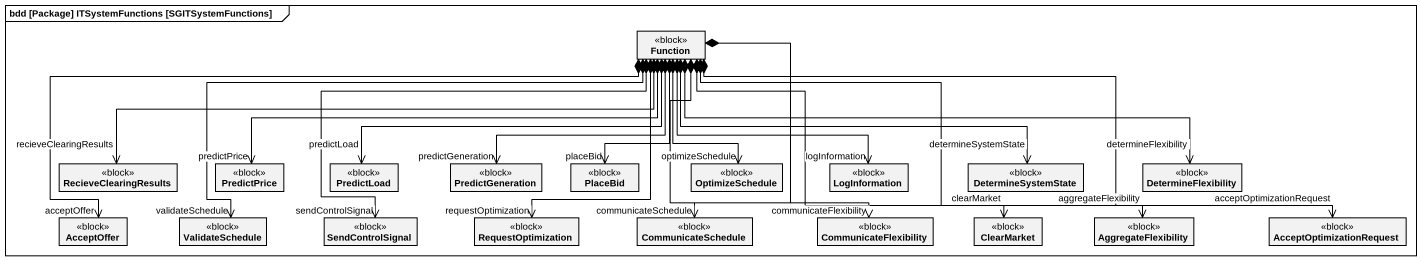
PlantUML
@startuml
mainframe bdd [Package] ITSystemFunctions [SGITSystemFunctions]
hide circle
hide empty members
class Function <<block>>
class RecieveClearingResults <<block>>
class PredictPrice <<block>>
class PredictLoad <<block>>
class PredictGeneration <<block>>
class PlaceBid <<block>>
class OptimizeSchedule <<block>>
class LogInformation <<block>>
class DetermineSystemState <<block>>
class DetermineFlexibility <<block>>
class AcceptOffer <<block>>
class ValidateSchedule <<block>>
class SendControlSignal <<block>>
class RequestOptimization <<block>>
class CommunicateSchedule <<block>>
class CommunicateFlexibility <<block>>
class ClearMarket <<block>>
class AggregateFlexibility <<block>>
class AcceptOptimizationRequest <<block>>
Function *-left-> "recieveClearingResults" RecieveClearingResults
Function *-left-> "predictPrice" PredictPrice
Function *-left-> "predictLoad" PredictLoad
Function *--> "predictGeneration" PredictGeneration
Function *--> "placeBid" PlaceBid
Function *--> "optimizeSchedule" OptimizeSchedule
Function *--> "logInformation" LogInformation
Function *-right-> "determineSystemState" DetermineSystemState
Function *-right-> "determineFlexibility" DetermineFlexibility
Function *-left-> "acceptOffer" AcceptOffer
Function *-left-> "validateSchedule" ValidateSchedule
Function *--> "sendControlSignal" SendControlSignal
Function *--> "requestOptimization" RequestOptimization
Function *--> "communicateSchedule" CommunicateSchedule
Function *--> "communicateFlexibility" CommunicateFlexibility
Function *-right-> "clearMarket" ClearMarket
Function *-right-> "aggregateFlexibility" AggregateFlexibility
Function *-right-> "acceptOptimizationRequest" AcceptOptimizationRequest
@enduml
